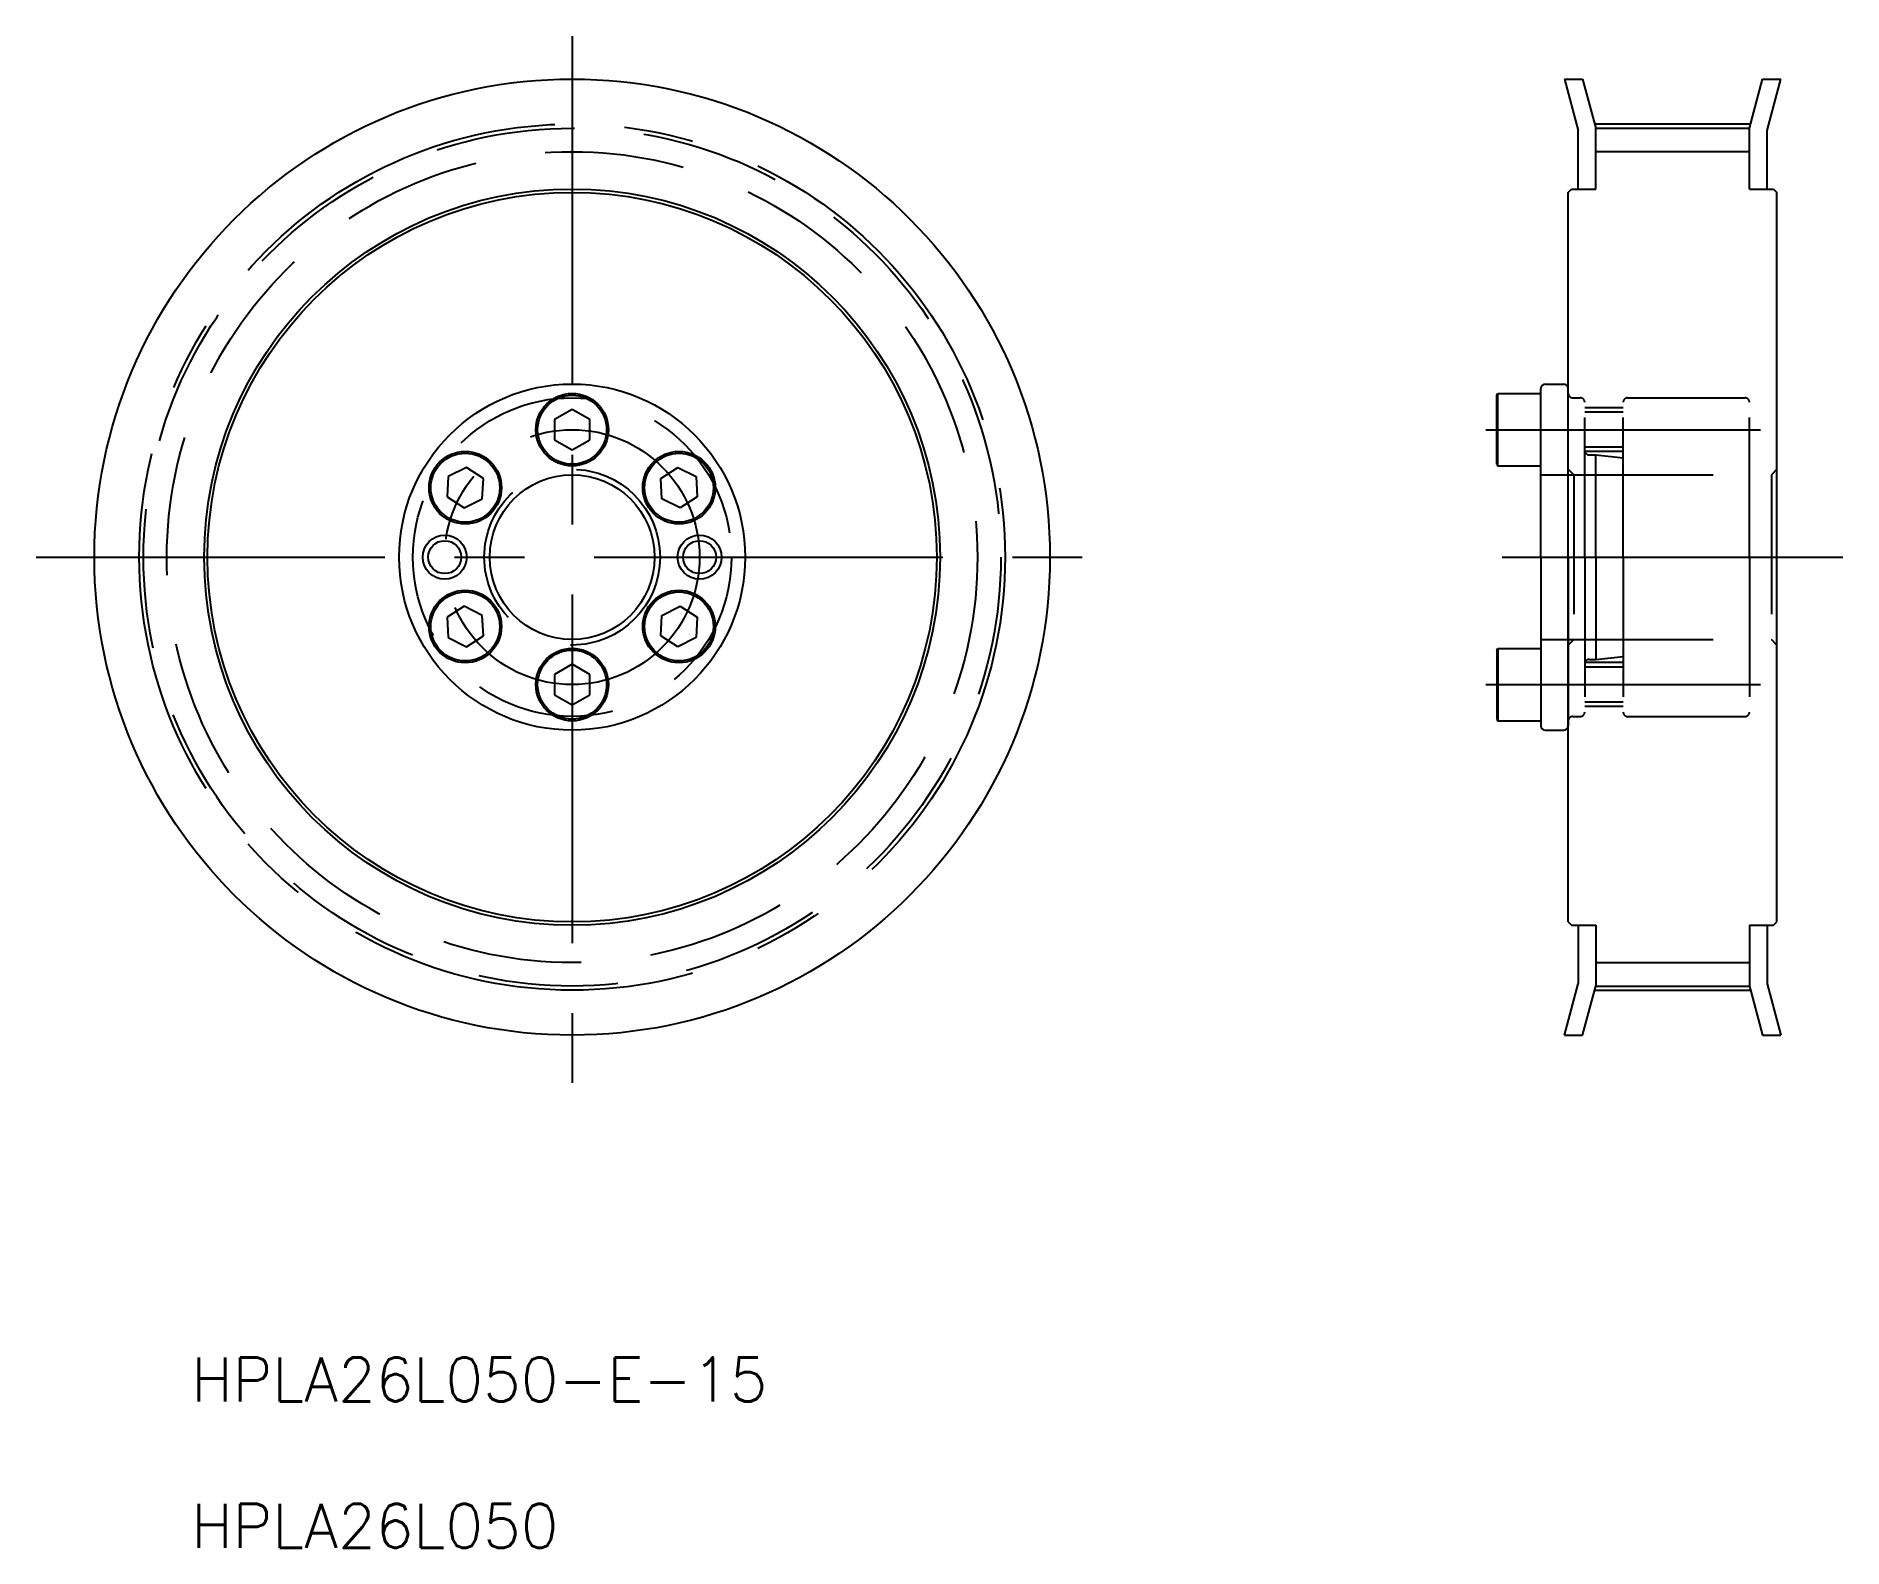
# Model space of a CAD drawing. Extents: x 1 to 165, y 12 to 150.
import ezdxf

# ---------------------------------------------------------------- set-up
doc = ezdxf.new("R2010")
doc.units = 0
doc.linetypes.add('CENTER', pattern=[50.8, 31.75, -6.35, 6.35, -6.35])
doc.linetypes.add('DASHED', pattern=[19.05, 12.7, -6.35])
doc.layers.get('0').update_dxf_attribs({"linetype": 'CONTINUOUS'})
doc.layers.add('CENTER', color=1, linetype='CENTER')
doc.styles.add('MISUMI', font='txt.shx')

# ---------------------------------------------------------------- blocks, each defined once
blk = doc.blocks.new('*U5')
at = {"color": 7, "linetype": 'CONTINUOUS', "style": 'MISUMI'}
for s, p in [('HPLA26L050-E-15', (15.05, 25.31)), ('HPLA26L050', (15.05, 11.98))]:
    blk.add_text(s, height=4, dxfattribs=at).set_placement(p)

msp = doc.modelspace()

# ---------------------------------------------------------------- linework, layer by layer
at = {"color": 7, "linetype": 'CONTINUOUS'}
for p, q in [((140.07, 145.64), (141.32, 140.97)), ((140.07, 145.64), (141.73, 145.64)), ((141.73, 145.64), (142.92, 141.18)), ((156.92, 141.18), (158.12, 145.64)), ((158.12, 145.64), (159.78, 145.64)), ((158.52, 140.97), (159.78, 145.64)), ((141.32, 135.64), (141.32, 140.97)), ((142.92, 141.18), (156.92, 141.18)), ((142.92, 135.64), (142.92, 141.18)), ((156.92, 135.64), (156.92, 141.18)), ((158.52, 135.64), (158.52, 140.97)), ((156.92, 138.41), (156.92, 138.41)), ((156.92, 137.03), (156.92, 137.03)), ((140.42, 135.34), (140.72, 135.64)), ((140.42, 68.94), (140.42, 135.34)), ((140.72, 135.64), (142.92, 135.64)), ((156.92, 135.64), (159.12, 135.64)), ((159.12, 135.64), (159.42, 135.34)), ((159.42, 68.94), (159.42, 135.34)), ((133.92, 116.88), (134.02, 117.04)), ((133.92, 110.61), (133.92, 116.88)), ((134.02, 110.44), (134.02, 117.04)), ((134.02, 117.04), (137.92, 117.04)), ((137.92, 102.14), (137.92, 117.49)), ((137.92, 110.44), (137.92, 117.04)), ((138.32, 117.89), (140.02, 117.89)), ((140.42, 102.14), (140.42, 117.49)), ((49.73, 115.59), (48.13, 114.67)), ((51.33, 114.67), (49.73, 115.59)), ((137.92, 111.74), (137.92, 115.74)), ((48.13, 114.67), (48.13, 112.82)), ((50.53, 115.13), (50.53, 115.13)), ((50.93, 114.9), (50.93, 114.9)), ((51.33, 112.82), (51.33, 114.67)), ((48.13, 112.82), (49.73, 111.9)), ((49.73, 111.9), (51.33, 112.82)), ((40.1, 110.31), (38.45, 109.47)), ((41.65, 109.3), (40.1, 110.31)), ((57.81, 109.3), (59.36, 110.31)), ((59.36, 110.31), (61.01, 109.47)), ((133.92, 110.61), (134.02, 110.44)), ((134.02, 110.44), (137.92, 110.44)), ((38.45, 109.47), (38.35, 107.62)), ((41.55, 107.46), (41.65, 109.3)), ((57.91, 107.46), (57.81, 109.3)), ((61.01, 109.47), (61.1, 107.62)), ((38.35, 107.62), (39.9, 106.62)), ((39.9, 106.62), (41.55, 107.46)), ((59.55, 106.62), (57.91, 107.46)), ((61.1, 107.62), (59.55, 106.62)), ((137.92, 102.14), (137.92, 86.79)), ((140.42, 102.14), (140.42, 86.79)), ((39.9, 97.67), (38.35, 96.67)), ((41.55, 96.83), (39.9, 97.67)), ((57.91, 96.83), (59.55, 97.67)), ((59.55, 97.67), (61.1, 96.67)), ((38.35, 96.67), (38.45, 94.82)), ((41.65, 94.99), (41.55, 96.83)), ((57.81, 94.99), (57.91, 96.83)), ((61.1, 96.67), (61.01, 94.82)), ((38.45, 94.82), (40.1, 93.98)), ((40.1, 93.98), (41.65, 94.99)), ((59.36, 93.98), (57.81, 94.99)), ((61.01, 94.82), (59.36, 93.98)), ((133.92, 93.68), (134.02, 93.84)), ((134.02, 93.84), (137.92, 93.84)), ((134.02, 93.84), (134.02, 87.24)), ((137.92, 93.84), (137.92, 87.24)), ((49.73, 92.39), (48.13, 91.47)), ((51.33, 91.47), (49.73, 92.39)), ((133.92, 93.68), (133.92, 87.41)), ((137.92, 92.54), (137.92, 88.54)), ((48.13, 91.47), (48.13, 89.62)), ((51.33, 89.62), (51.33, 91.47)), ((48.13, 89.62), (49.73, 88.7)), ((49.73, 88.7), (51.33, 89.62)), ((133.92, 87.41), (134.02, 87.24)), ((134.02, 87.24), (137.92, 87.24)), ((138.32, 86.39), (140.02, 86.39)), ((140.42, 68.94), (140.72, 68.64)), ((140.72, 68.64), (142.92, 68.64)), ((141.32, 68.64), (141.32, 63.32)), ((142.92, 68.64), (142.92, 63.11)), ((156.92, 68.64), (156.92, 63.11)), ((156.92, 68.64), (159.12, 68.64)), ((158.52, 68.64), (158.52, 63.32)), ((159.12, 68.64), (159.42, 68.94)), ((140.07, 58.64), (141.32, 63.32)), ((141.73, 58.64), (142.92, 63.11)), ((142.92, 63.11), (156.92, 63.11)), ((156.92, 63.11), (158.12, 58.64)), ((158.52, 63.32), (159.78, 58.64)), ((140.07, 58.64), (141.73, 58.64)), ((158.12, 58.64), (159.78, 58.64))]:
    msp.add_line(p, q, dxfattribs=at)
at = {"color": 3, "linetype": 'CONTINUOUS'}
for p, q in [((142.92, 139.05), (156.92, 139.05)), ((142.92, 65.24), (156.92, 65.24))]:
    msp.add_line(p, q, dxfattribs=at)
at = {"color": 3, "linetype": 'DASHED'}
for p, q in [((140.83, 116.64), (141.52, 116.64)), ((141.92, 102.14), (141.92, 116.24)), ((145.42, 115.74), (141.92, 115.74)), ((145.42, 115.34), (141.92, 115.34)), ((145.42, 102.14), (145.42, 116.24)), ((145.82, 116.64), (156.52, 116.64)), ((156.92, 102.14), (156.92, 116.24)), ((145.42, 112.14), (141.92, 112.14)), ((145.42, 111.74), (141.94, 111.74)), ((142.33, 111.44), (142.92, 111.44)), ((142.92, 111.44), (145.42, 111.19)), ((142.92, 102.14), (142.92, 111.44)), ((137.92, 109.64), (156.92, 109.64)), ((140.42, 110.14), (140.92, 109.64)), ((140.92, 109.64), (140.92, 94.64)), ((140.92, 109.64), (158.92, 109.64)), ((159.42, 110.14), (158.92, 109.64)), ((158.92, 109.64), (158.92, 94.64)), ((141.92, 102.14), (141.92, 88.04)), ((142.92, 102.14), (142.92, 92.84)), ((145.42, 102.14), (145.42, 88.04)), ((156.92, 102.14), (156.92, 88.04)), ((137.92, 94.64), (156.92, 94.64)), ((140.42, 94.14), (140.92, 94.64)), ((140.92, 94.64), (158.92, 94.64)), ((159.42, 94.14), (158.92, 94.64)), ((145.42, 92.14), (141.92, 92.14)), ((145.42, 92.54), (141.94, 92.54)), ((142.33, 92.84), (142.92, 92.84)), ((142.92, 92.84), (145.42, 93.09)), ((145.42, 88.94), (141.92, 88.94)), ((140.83, 87.64), (141.52, 87.64)), ((145.42, 88.54), (141.92, 88.54)), ((145.82, 87.64), (156.52, 87.64))]:
    msp.add_line(p, q, dxfattribs=at)
at = {"color": 7, "linetype": 'CONTINUOUS'}
for centre, radius in [((49.73, 102.14), 43.5), ((49.73, 102.14), 33.5), ((49.73, 102.14), 33.2), ((49.73, 102.14), 15.75), ((49.73, 113.74), 3.3), ((49.73, 113.74), 3.14), ((40, 108.46), 3.3), ((40, 108.46), 3.14), ((59.46, 108.46), 3.3), ((59.46, 108.46), 3.14), ((49.73, 102.14), 7.5), ((38.13, 102.14), 1.5), ((61.33, 102.14), 1.5), ((40, 95.83), 3.3), ((40, 95.83), 3.14), ((59.46, 95.83), 3.3), ((59.46, 95.83), 3.14), ((49.73, 90.54), 3.3), ((49.73, 90.54), 3.14)]:
    msp.add_circle(centre, radius, dxfattribs=at)
at = {"color": 3, "linetype": 'DASHED'}
for radius in [39.03, 36.9, 14.5, 8]:
    msp.add_circle((49.73, 102.14), radius, dxfattribs=at)
at = {"color": 3}
for centre in [(38.13, 102.14), (61.33, 102.14)]:
    msp.add_circle(centre, 2, dxfattribs=at)
at = {"color": 7, "linetype": 'CONTINUOUS'}
for centre, start, end in [((138.32, 117.49), 90, 180), ((140.02, 117.49), 0, 90), ((138.32, 86.79), 180, 270), ((140.02, 86.79), 270, 0)]:
    msp.add_arc(centre, 0.4, start, end, dxfattribs=at)
at = {"color": 3, "linetype": 'DASHED'}
for centre, radius, start, end in [((140.83, 117.05), 0.41, 180, 270), ((141.52, 116.24), 0.4, 0, 90), ((145.82, 116.24), 0.4, 90, 180), ((156.52, 116.24), 0.4, 0, 90), ((142.33, 111.85), 0.41, 180, 270), ((142.33, 92.43), 0.41, 90, 180), ((140.83, 87.23), 0.41, 90, 180), ((141.52, 88.04), 0.4, 270, 0), ((145.82, 88.04), 0.4, 180, 270), ((156.52, 88.04), 0.4, 270, 0)]:
    msp.add_arc(centre, radius, start, end, dxfattribs=at)
at = {"layer": 'CENTER', "color": 1, "linetype": 'CENTER'}
for p, q in [((49.73, 149.55), (49.73, 53.06)), ((142.82, 141.56), (157.03, 141.56)), ((132.92, 113.74), (157.92, 113.74)), ((0.93, 102.14), (97.29, 102.14)), ((134.42, 102.14), (165.42, 102.14)), ((135.8, 102.14), (162.42, 102.14)), ((132.92, 90.54), (157.92, 90.54)), ((142.82, 62.73), (157.03, 62.73))]:
    msp.add_line(p, q, dxfattribs=at)
for radius in [39.41, 11.6]:
    msp.add_circle((49.73, 102.14), radius, dxfattribs=at)

# ---------------------------------------------------------------- block references
at = {"color": 7, "linetype": 'CONTINUOUS'}
msp.add_blockref('*U5', (0, 0), dxfattribs=at)

doc.saveas('drawing.dxf')
